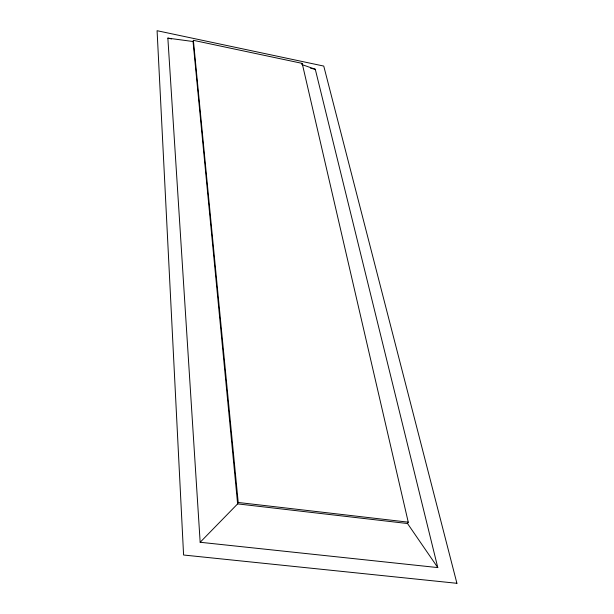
<?xml version="1.0" encoding="UTF-8"?>
<svg xmlns="http://www.w3.org/2000/svg" width="614" height="614" viewBox="0 0 614 614"><rect width="100%" height="100%" fill="white"/><g stroke="black" fill="none" stroke-linecap="round" stroke-linejoin="round"><path stroke-width="0.92" d="M193.049 41.514L193.387 40.332L302.188 63.38L408.249 522.169L407.519 523.519L437.782 567.582L200.164 542.269L167.86 38.129L193.049 41.514L237.626 503.887L200.164 542.269M302.188 63.38L301.796 64.516L315.281 69.259L437.782 567.582M193.387 40.332L238.209 502.475L237.626 503.887L407.519 523.519M238.209 502.475L408.249 522.169M167.86 38.129L171.59 38.92M310.615 68.269L315.281 69.259M456.916 583.3L183.586 555.01L157.084 30.7L323.755 66.074L456.916 583.3"/></g></svg>
